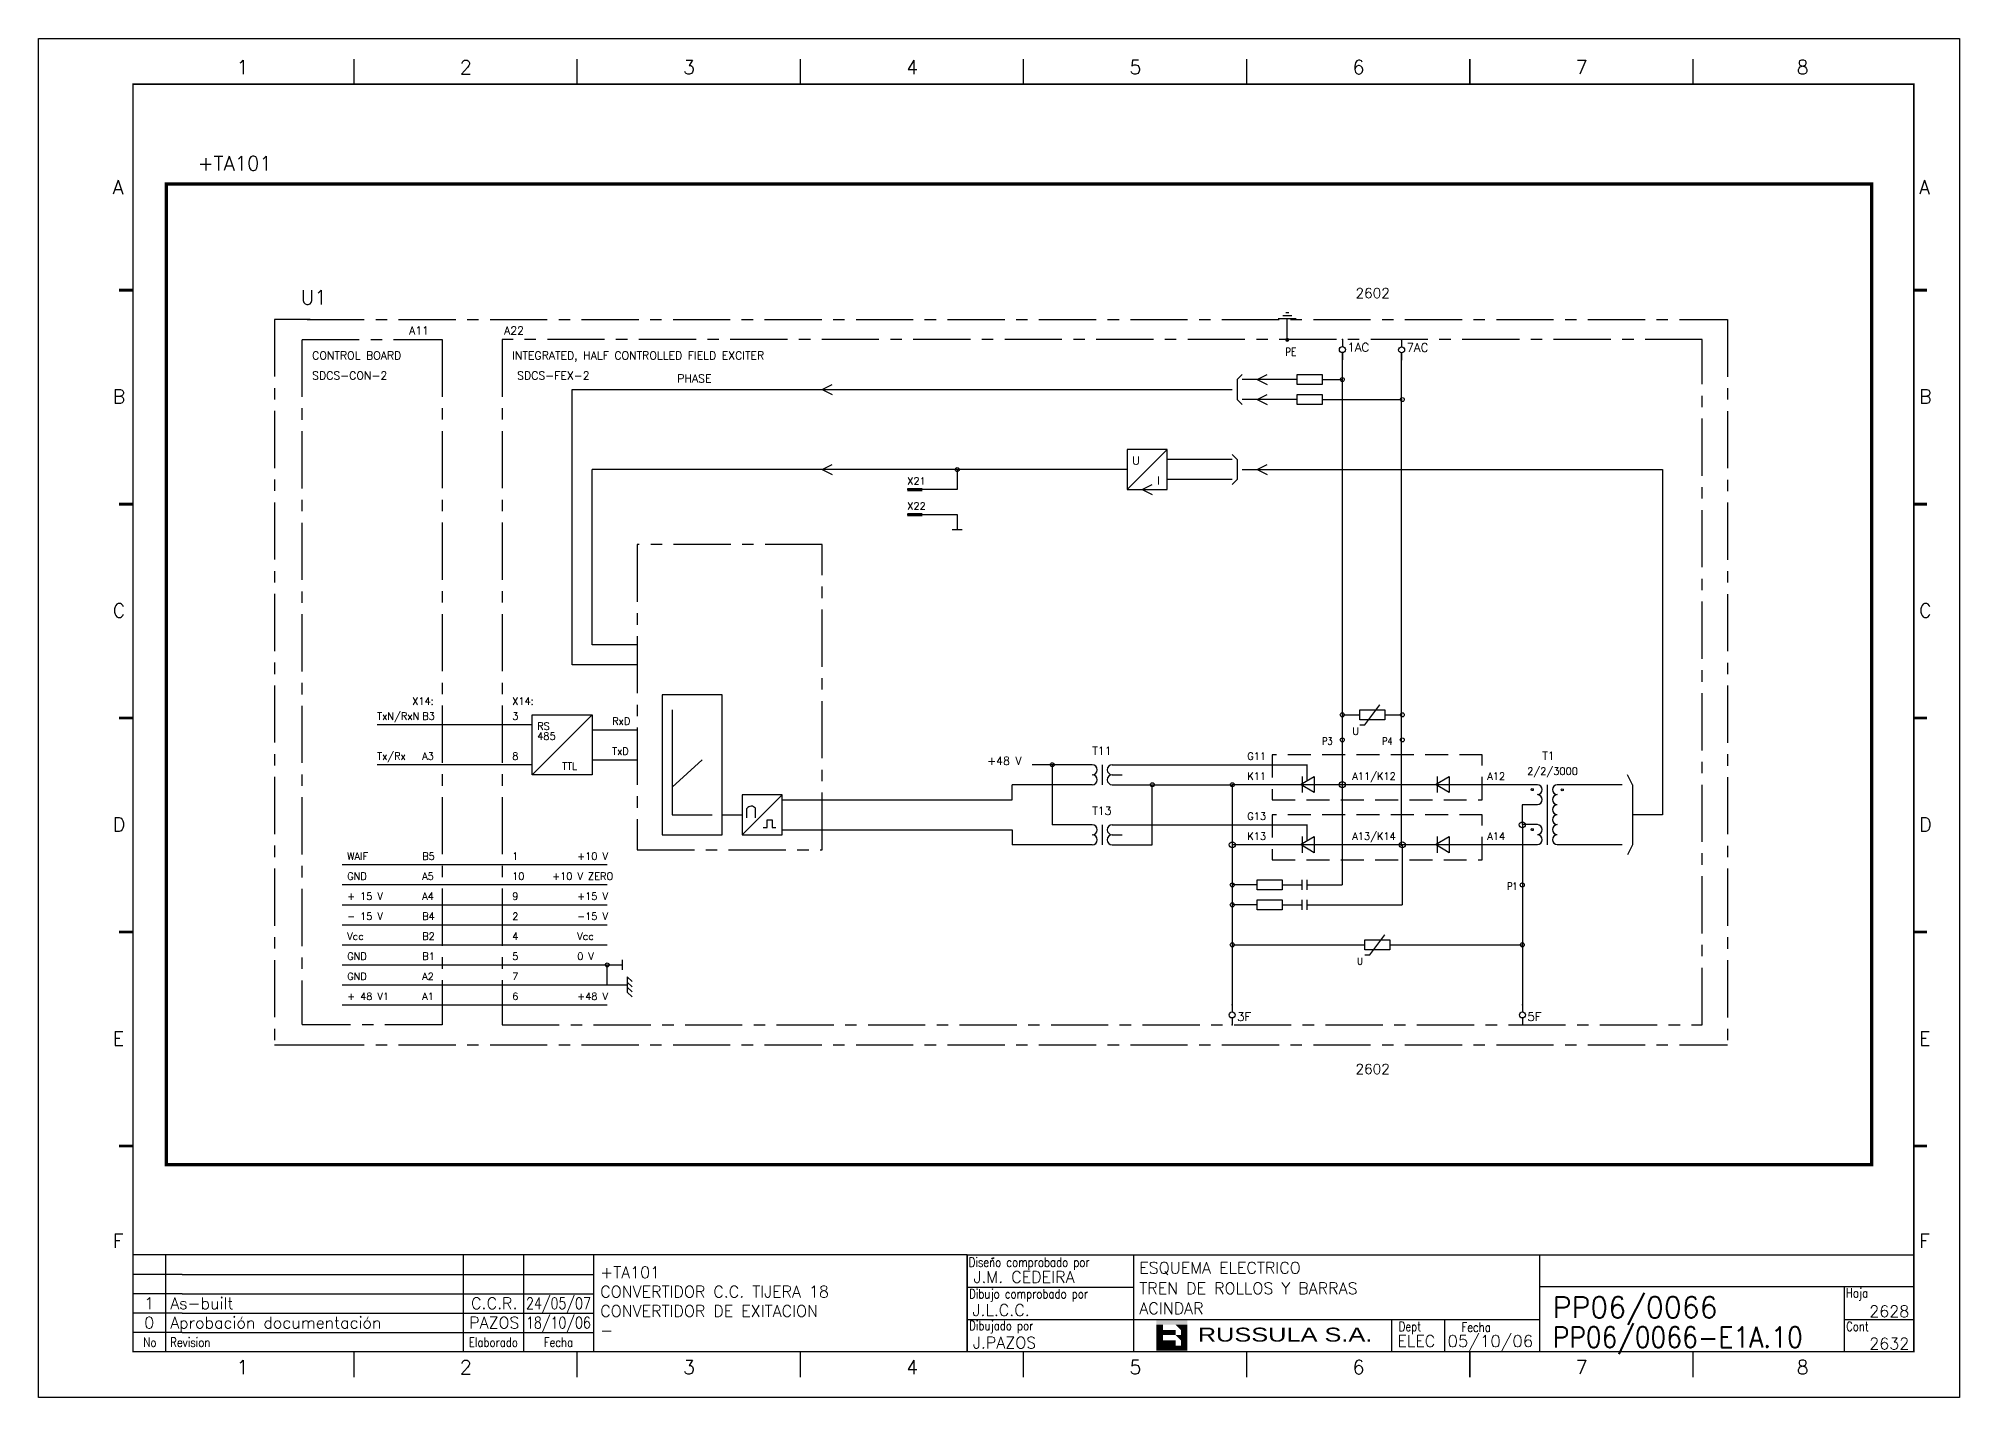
# Model space of a CAD drawing. Extents: x -25 to 1044, y -25744 to 292.
# Drawn here: x 108.8 to 528.8, y -4744.5 to -4447.5 of the extents above; entities that cross this region are included whole.
import ezdxf
from ezdxf.enums import TextEntityAlignment as Align

# ---------------------------------------------------------------- set-up
doc = ezdxf.new("R2010")
doc.units = 0
doc.header["$LTSCALE"] = 10
doc.header["$MEASUREMENT"] = 0
for name, pattern in [('CENTER', [2, 1.25, -0.25, 0.25, -0.25]), ('DASHDOT', [1, 0.5, -0.25, 0, -0.25]), ('DASHED', [0.75, 0.5, -0.25])]:
    doc.linetypes.add(name, pattern=pattern)
doc.layers.get('0').update_dxf_attribs({"linetype": 'CONTINUOUS'})
for name, color, linetype in [('1', 7, 'CONTINUOUS'), ('10', 5, 'CONTINUOUS'), ('2', 7, 'CONTINUOUS'), ('25', 3, 'CONTINUOUS'), ('25K', 4, 'DASHED'), ('25PK', 4, 'CENTER'), ('35', 2, 'CONTINUOUS'), ('50', 1, 'CONTINUOUS'), ('8', 1, 'CONTINUOUS'), ('9', 6, 'CONTINUOUS'), ('DIBUJO', 7, 'CONTINUOUS'), ('NODE', 7, 'CONTINUOUS')]:
    doc.layers.add(name, color=color, linetype=linetype)
doc.styles.add('ABBSTYLE', font='ROMANS.SHX', dxfattribs={"width": 0.8})
doc.styles.add('HELVETICA', font='HELV.SHX')
doc.styles.add('LABEL', font='SIMPLEX', dxfattribs={"width": 0.8, "height": 4})
doc.styles.add('ROMANS', font='romans')
doc.styles.get("Standard").update_dxf_attribs({"font": 'simplex'})
doc.styles.add('TASA', font='ROMANS.SHX')

# ---------------------------------------------------------------- blocks, each defined once
blk = doc.blocks.new('NOD', base_point=(237.5, 170))
at = {"layer": 'NODE'}
blk.add_point((237.5, 170), dxfattribs=at)
blk = doc.blocks.new('$$PLD12C')
for p, q in [((0, 2.5), (0, 0.75)), ((0, -0.75), (0, -2.5))]:
    blk.add_line(p, q)
at = {"layer": '2'}
blk.add_circle((0, 0), 0.75, dxfattribs=at)
for p in [(0, 2.5), (0, -2.5)]:
    blk.add_blockref('NOD', p, dxfattribs=at)
at = {"layer": '8'}
blk.add_attdef('*A', (1.25, -1.5), '', height=2.15, dxfattribs=at)
at = {"layer": '9'}
blk.add_attdef('ID', text='', height=2.15, dxfattribs=at).set_placement((-1.25, -1.5), align=Align.RIGHT)
blk = doc.blocks.new('ACAD0669')
at = {"layer": '35', "linetype": 'Continuous'}
for p, q in [((366.12, 288.49), (363.87, 288.49)), ((365.37, 289.24), (364.62, 289.24)), ((367.25, 287.74), (362.75, 287.74)), ((365, 282.5), (365, 287.74))]:
    blk.add_line(p, q, dxfattribs=at)
at = {"layer": '35'}
blk.add_lwpolyline([(365.25, 282.5, 0.5, 0.5, 1), (364.75, 282.5, 0.5, 0.5, 1)], format="xyseb", close=True, dxfattribs=at)
at = {"layer": '25', "style": 'ABBSTYLE', "width": 0.8}
blk.add_text('PE', height=2, dxfattribs=at).set_placement((364.5, 278.5))
blk = doc.blocks.new('$$PLU21C')
for p, q in [((0, 2.5), (0, 0.75)), ((0, -0.75), (0, -2.5))]:
    blk.add_line(p, q)
at = {"layer": '2'}
blk.add_circle((0, 0), 0.75, dxfattribs=at)
for p in [(0, 2.5), (0, -2.5)]:
    blk.add_blockref('NOD', p, dxfattribs=at)
at = {"layer": '8'}
blk.add_attdef('*A', (1.25, -0.5), '', height=2.15, dxfattribs=at)
at = {"layer": '9'}
blk.add_attdef('ID', text='', height=2.15, dxfattribs=at).set_placement((-1.25, -0.5), align=Align.RIGHT)
blk = doc.blocks.new('newcajec')
at = {"layer": '1'}
for p, q in [((179.4, 20.85), (0.13, 20.85)), ((7, 20.85), (7, 0)), ((71, 20.85), (71, 0)), ((84, 20.85), (84, 0.09)), ((99, 20.85), (99, 0)), ((215.2, 20.8), (215.2, 0)), ((10.6, 16.64), (0, 16.64)), ((10.6, 16.64), (99, 16.64)), ((184.64, 20.18), (184.81, 20.01)), ((184.81, 20.01), (185.18, 20.25)), ((10.6, 12.48), (0, 12.48)), ((10.6, 12.48), (99, 12.48)), ((179.4, 13.87), (215.2, 13.87)), ((368, 14.06), (368, 0)), ((10.6, 8.32), (0, 8.32)), ((10.6, 8.32), (99, 8.32)), ((10.6, 4.16), (0, 4.16)), ((10.6, 4.16), (99, 4.16)), ((179.4, 6.93), (267.63, 6.93)), ((267.63, 6.93), (302.5, 6.93)), ((270.63, 6.91), (270.63, 0)), ((282.07, 6.93), (282.07, 0)), ((368, 6.93), (383, 6.93))]:
    blk.add_line(p, q, dxfattribs=at)
for points in [[(47.5, 272.5, 0.3, 0.3, 0), (47.5, 277.91, 0.3, 0.3, 0)], [(95.5, 272.5, 0.3, 0.3, 0), (95.5, 277.91, 0.3, 0.3, 0)], [(143.5, 272.5, 0.3, 0.3, 0), (143.5, 277.91, 0.3, 0.3, 0)], [(191.5, 272.5, 0.3, 0.3, 0), (191.5, 277.91, 0.3, 0.3, 0)], [(239.5, 272.5, 0.3, 0.3, 0), (239.5, 277.91, 0.3, 0.3, 0)], [(287.5, 272.5, 0.3, 0.3, 0), (287.5, 277.91, 0.3, 0.3, 0)], [(335.5, 272.5, 0.3, 0.3, 0), (335.5, 277.91, 0.3, 0.3, 0)], [(-2.99, 228.23, 0.6, 0.6, 0), (-0.18, 228.23, 0.6, 0.6, 0)], [(383.01, 228.23, 0.6, 0.6, 0), (385.82, 228.23, 0.6, 0.6, 0)], [(-2.99, 182.23, 0.6, 0.6, 0), (-0.18, 182.23, 0.6, 0.6, 0)], [(383.01, 182.23, 0.6, 0.6, 0), (385.82, 182.23, 0.6, 0.6, 0)], [(-2.99, 136.23, 0.6, 0.6, 0), (-0.18, 136.23, 0.6, 0.6, 0)], [(383.01, 136.23, 0.6, 0.6, 0), (385.82, 136.23, 0.6, 0.6, 0)], [(-2.99, 90.23, 0.6, 0.6, 0), (-0.18, 90.23, 0.6, 0.6, 0)], [(383.01, 90.23, 0.6, 0.6, 0), (385.82, 90.23, 0.6, 0.6, 0)], [(-2.99, 44.23, 0.6, 0.6, 0), (-0.18, 44.23, 0.6, 0.6, 0)], [(383.01, 44.23, 0.6, 0.6, 0), (385.82, 44.23, 0.6, 0.6, 0)], [(383, 20.8, 0.3, 0.3, 0), (179.4, 20.8, 0.3, 0.3, 0), (179.4, 0, 0.3, 0.3, 0)], [(302.5, 20.8, 0.3, 0.3, 0), (302.5, 0, 0.3, 0.3, 0)], [(302.5, 14, 0.3, 0.3, 0), (383, 14, 0.3, 0.3, 0)], [(47.5, -5.5, 0.3, 0.3, 0), (47.5, -0.09, 0.3, 0.3, 0)], [(95.5, -5.5, 0.3, 0.3, 0), (95.5, -0.09, 0.3, 0.3, 0)], [(143.5, -5.5, 0.3, 0.3, 0), (143.5, -0.09, 0.3, 0.3, 0)], [(191.5, -5.5, 0.3, 0.3, 0), (191.5, -0.09, 0.3, 0.3, 0)], [(239.5, -5.5, 0.3, 0.3, 0), (239.5, -0.09, 0.3, 0.3, 0)], [(287.5, -5.5, 0.3, 0.3, 0), (287.5, -0.09, 0.3, 0.3, 0)], [(335.5, -5.5, 0.3, 0.3, 0), (335.5, -0.09, 0.3, 0.3, 0)]]:
    blk.add_lwpolyline(points, format="xyseb", dxfattribs=at)
at = {"layer": '1', "const_width": 0.3}
blk.add_lwpolyline([(0, 0), (0, 272.5), (383, 272.5), (383, 0)], close=True, dxfattribs=at)
at = {"layer": '2', "color": 14}
for p, q in [((221.42, 4.69), (221.42, 5.81)), ((221.42, 2.47), (221.42, 3.58))]:
    blk.add_line(p, q, dxfattribs=at)
for points in [[(220.05, 5.81), (220.05, 6.92), (226.74, 5.81), (226.74, 6.92)], [(221.42, 2.47), (220.05, 2.47), (221.42, 5.81), (220.05, 5.81)], [(221.42, 4.69), (224.25, 4.69), (221.42, 3.58), (224.25, 3.58)], [(224.25, 5.81), (225.37, 5.81), (225.37, 4.69)], [(225.37, 5.81), (226.74, 5.81), (225.37, 1.35), (226.74, 1.35)], [(224.25, 0.24), (224.25, 2.47), (220.05, 0.24), (220.05, 2.47)], [(224.25, 3.58), (225.37, 3.58), (225.37, 2.47)], [(226.74, 1.35), (226.74, 0.24), (224.25, 1.35), (224.25, 0.24)]]:
    blk.add_solid(points, dxfattribs=at)
at = {"layer": '1', "style": 'ROMANS'}
for s, p in [('1', (22.29, 274.68)), ('2', (70.29, 274.68)), ('3', (118.29, 274.68)), ('4', (166.29, 274.68)), ('5', (214.29, 274.68)), ('6', (262.29, 274.68)), ('7', (310.29, 274.68)), ('8', (357.79, 274.68)), ('A', (-4.37, 248.84)), ('A', (384.13, 248.84)), ('B', (-4.37, 203.84)), ('B', (384.13, 203.84)), ('C', (-4.37, 157.84)), ('C', (384.13, 157.84)), ('D', (-4.37, 111.84)), ('D', (384.13, 111.84)), ('E', (-4.37, 65.84)), ('E', (384.13, 65.84)), ('F', (-4.37, 22.34)), ('F', (384.13, 22.34)), ('1', (22.29, -4.82)), ('2', (70.29, -4.82)), ('3', (118.29, -4.82)), ('4', (166.29, -4.82)), ('5', (214.29, -4.82)), ('6', (262.29, -4.82)), ('7', (310.29, -4.82)), ('8', (357.79, -4.82))]:
    blk.add_text(s, height=3, dxfattribs=at).set_placement(p)
at = {"layer": '1', "style": 'LABEL', "width": 0.8}
for s, p in [('Diseno comprobado por', (179.73, 18.27)), ('Dibujo comprobado por', (179.81, 11.47)), ('Hoja', (368.38, 11.66)), ('Dibujado por', (179.83, 4.64)), ('Fecha', (285.71, 4.3)), ('Cont', (368.43, 4.46)), ('No', (2.23, 1.05)), ('Revision', (8, 1.05))]:
    blk.add_text(s, height=2, dxfattribs=at).set_placement(p)
for s, p in [('Dept', (274.61, 4.44)), ('Elaborado', (77.5, 1.05)), ('Fecha', (91.5, 1.05))]:
    blk.add_text(s, height=2, dxfattribs=at).set_placement(p, align=Align.CENTER)
at = {"layer": '10', "style": 'ROMANS'}
for tag, p in [('REV41', (3.5, 18.74)), ('REV43', (77.7, 18.74)), ('REV31', (3.5, 14.58)), ('REV33', (77.7, 14.58)), ('REV21', (3.5, 10.42)), ('REV23', (77.7, 10.42)), ('REV11', (3.5, 6.27)), ('REV13', (77.7, 6.27))]:
    blk.add_attdef(tag, text='', height=2.5, dxfattribs=at).set_placement(p, align=Align.MIDDLE)
for tag, p, height in [('REV42', (8, 17.49), 2.5), ('SHEETNAME1', (100.5, 15.83), 2.5), ('DESIGNCHECK', (180.74, 14.83), 2.5), ('DOCUMENTTYPE', (216.43, 16.8), 2.5), ('NOTA', (305.32, 15.8), 3), ('REV32', (8, 13.33), 2.5), ('SHEETNAME2', (100.5, 11.67), 2.5), ('OBJECT', (216.43, 12.4), 2.5), ('REV22', (8, 9.17), 2.5), ('SHEETNAME3', (100.5, 7.51), 2.5), ('DRAWINGCHECK', (180.53, 7.71), 2.5), ('CUSTOMER', (216.43, 8.08), 2.5), ('ORDER', (305.32, 7.3), 4.5), ('REV12', (8, 5.01), 2.5), ('SHEETNAME4', (100.5, 3.35), 2.5), ('DOCUMENT_ID', (305.32, 0.93), 4.4), ('USER', (180.63, 0.71), 2.5), ('DEPARTMENT', (271.93, 1.05), 2.5)]:
    blk.add_attdef(tag, p, '', height=height, dxfattribs=at)
for tag, width, p, p2 in [('REV44', 1.221199, (84.53, 17.49), (98.48, 17.49)), ('REV34', 1.221199, (84.53, 13.33), (98.48, 13.33)), ('REV24', 1.221199, (84.53, 9.17), (98.48, 9.17)), ('REV14', 1.221199, (84.53, 5.01), (98.48, 5.01)), ('CREATED2', 7.039915, (282.71, 1.05), (301.14, 1.05))]:
    blk.add_attdef(tag, text='', height=2.5, dxfattribs=dict(at, width=width)).set_placement(p, p2, align=Align.FIT)
for tag, p in [('SHEET', (382, 7.43)), ('NEXTSHEET', (382, 0.5))]:
    blk.add_attdef(tag, text='', height=2.5, dxfattribs=at).set_placement(p, align=Align.RIGHT)
at = {"layer": 'DIBUJO', "color": 14, "style": 'HELVETICA', "width": 1.3}
blk.add_text('RUSSULA S.A.', height=3, dxfattribs=at).set_placement((229, 2.19))

msp = doc.modelspace()

# ---------------------------------------------------------------- linework, layer by layer
at = {"layer": '2', "color": 4, "linetype": 'CENTER'}
for p, q in [((160.45, -4508.92), (160.45, -4667.43)), ((168.23, -4508.92), (160.45, -4508.92)), ((166.38, -4513.36), (166.38, -4662.98)), ((160.45, -4667.43), (172.68, -4667.43))]:
    msp.add_line(p, q, dxfattribs=at)
at = {"layer": '2', "color": 1}
for p, q in [((393.89, -4610.65), (393.89, -4516.34)), ((406.84, -4623.96), (406.84, -4516.34)), ((369.78, -4610.59), (369.78, -4660.02)), ((433.25, -4619.36), (433.25, -4659.94))]:
    msp.add_line(p, q, dxfattribs=at)
at = {"layer": '2', "color": 3, "linetype": 'DASHDOT'}
msp.add_lwpolyline([(136.8, -4479.35, 0.735, 0.735, 0), (509.56, -4479.35, 0.735, 0.735, 0), (509.56, -4693.64, 0.735, 0.735, 0), (136.8, -4693.64, 0.735, 0.735, 0), (136.8, -4479.35, 0.735, 0.735, 0)], format="xyseb", dxfattribs=at)
at = {"layer": '25'}
for p, q in [((370.9, -4522.07), (371.99, -4520.97)), ((370.9, -4522.07), (370.9, -4526.44)), ((370.9, -4526.44), (371.99, -4527.53)), ((370.9, -4539.56), (369.81, -4538.46)), ((370.9, -4539.56), (370.9, -4543.93)), ((370.9, -4543.93), (369.81, -4545.02)), ((457.27, -4610.62), (456.18, -4608.43)), ((457.27, -4610.62), (457.27, -4623.74)), ((457.27, -4623.74), (456.18, -4625.93))]:
    msp.add_line(p, q, dxfattribs=at)
at = {"layer": '25K'}
for p, q in [((424.47, -4604.06), (378.55, -4604.06)), ((378.55, -4604.06), (378.55, -4613.9)), ((424.47, -4613.9), (424.47, -4604.06)), ((378.55, -4613.9), (424.47, -4613.9)), ((424.47, -4617.18), (378.55, -4617.18)), ((378.55, -4617.18), (378.55, -4627.02)), ((424.47, -4627.02), (424.47, -4617.18)), ((378.55, -4627.02), (424.47, -4627.02))]:
    msp.add_line(p, q, dxfattribs=at)
at = {"layer": '25PK'}
for p, q in [((167.55, -4508.95), (478.04, -4508.95)), ((478.04, -4508.95), (478.04, -4667.47)), ((478.04, -4508.95), (478.04, -4667.47)), ((166.46, -4513.32), (197.07, -4513.32)), ((197.07, -4513.32), (197.07, -4663.1)), ((472.57, -4513.32), (210.19, -4513.32)), ((210.19, -4513.32), (210.19, -4663.1)), ((472.57, -4663.1), (472.57, -4513.32)), ((197.07, -4663.1), (166.46, -4663.1)), ((210.19, -4663.1), (472.57, -4663.1)), ((167.55, -4667.47), (478.04, -4667.47)), ((167.55, -4667.47), (478.04, -4667.47))]:
    msp.add_line(p, q, dxfattribs=at)
msp.add_lwpolyline([(239.71, -4558.14), (239.71, -4624.83), (280.16, -4624.83), (280.16, -4558.14)], close=True, dxfattribs=at)
at = {"layer": '35'}
for p, q in [((280.16, -4524.25), (282.35, -4523.16)), ((384.02, -4522.07), (371.99, -4522.07)), ((375.27, -4522.07), (377.46, -4520.97)), ((375.27, -4522.07), (377.46, -4523.16)), ((384.02, -4523.16), (384.02, -4520.97)), ((384.02, -4520.97), (389.49, -4520.97)), ((389.49, -4523.16), (384.02, -4523.16)), ((389.49, -4520.97), (389.49, -4523.16)), ((389.49, -4522.07), (393.86, -4522.07)), ((225.5, -4524.25), (369.81, -4524.25)), ((225.5, -4584.38), (225.5, -4524.25)), ((280.16, -4524.25), (282.35, -4525.35)), ((384.02, -4526.44), (371.99, -4526.44)), ((375.27, -4526.44), (377.46, -4525.35)), ((375.27, -4526.44), (377.46, -4527.53)), ((384.02, -4525.35), (389.49, -4525.35)), ((384.02, -4527.53), (384.02, -4525.35)), ((389.49, -4527.53), (384.02, -4527.53)), ((389.49, -4525.35), (389.49, -4527.53)), ((389.49, -4526.44), (406.98, -4526.44)), ((355.6, -4537.37), (346.85, -4537.37)), ((346.85, -4546.12), (355.6, -4537.37)), ((346.85, -4537.37), (346.85, -4546.12)), ((355.6, -4546.12), (355.6, -4537.37)), ((369.81, -4539.56), (355.6, -4539.56)), ((346.85, -4541.74), (229.87, -4541.74)), ((229.87, -4580.01), (229.87, -4541.74)), ((280.16, -4541.74), (282.35, -4540.65)), ((280.16, -4541.74), (282.35, -4542.84)), ((369.81, -4543.93), (355.6, -4543.93)), ((371.99, -4541.74), (463.83, -4541.74)), ((375.27, -4541.74), (377.46, -4540.65)), ((375.27, -4541.74), (377.46, -4542.84)), ((463.83, -4541.74), (463.83, -4617.18)), ((346.85, -4546.12), (355.6, -4546.12)), ((350.13, -4546.12), (352.32, -4545.02)), ((350.13, -4546.12), (352.32, -4547.21)), ((239.71, -4580.01), (229.87, -4580.01)), ((239.71, -4584.38), (225.5, -4584.38)), ((245.18, -4590.94), (245.18, -4621.55)), ((258.3, -4590.94), (245.18, -4590.94)), ((247.36, -4594.22), (247.36, -4617.18)), ((258.3, -4621.55), (258.3, -4590.94)), ((397.69, -4594.22), (403.15, -4594.22)), ((397.69, -4596.41), (397.69, -4594.22)), ((398.78, -4597.5), (402.06, -4593.13)), ((402.06, -4593.13), (402.06, -4593.13)), ((403.15, -4594.22), (403.15, -4596.41)), ((216.75, -4597.5), (182.86, -4597.5)), ((216.75, -4608.43), (216.75, -4595.31)), ((216.75, -4608.43), (229.87, -4595.31)), ((216.75, -4595.31), (229.87, -4595.31)), ((229.87, -4595.31), (229.87, -4608.43)), ((229.87, -4598.59), (239.71, -4598.59)), ((393.86, -4595.31), (397.69, -4595.31)), ((403.15, -4596.41), (397.69, -4596.41)), ((397.69, -4597.5), (398.78, -4597.5)), ((403.15, -4595.31), (406.98, -4595.31)), ((216.75, -4606.25), (182.86, -4606.25)), ((229.87, -4605.15), (239.71, -4605.15)), ((247.36, -4611.17), (253.92, -4605.15)), ((339.2, -4606.25), (326.08, -4606.25)), ((330.45, -4606.25), (330.45, -4619.37)), ((341.38, -4606.27), (341.38, -4610.65)), ((343.57, -4606.25), (378.55, -4606.25)), ((378.55, -4606.25), (386.22, -4606.25)), ((386.21, -4609.73), (386.21, -4606.25)), ((229.87, -4608.43), (216.75, -4608.43)), ((339.2, -4610.62), (321.7, -4610.62)), ((321.7, -4613.9), (321.7, -4610.62)), ((343.57, -4608.43), (345.76, -4608.43)), ((343.57, -4610.62), (369.81, -4610.62)), ((352.32, -4623.74), (352.32, -4610.62)), ((384.71, -4610.59), (387.74, -4608.84)), ((387.74, -4612.34), (384.71, -4610.59)), ((385.11, -4608.84), (385.11, -4612.34)), ((387.74, -4608.84), (387.74, -4612.34)), ((393.86, -4610.59), (393.86, -4632.49)), ((414.23, -4610.59), (417.25, -4608.84)), ((417.25, -4612.34), (414.23, -4610.59)), ((414.63, -4608.84), (414.63, -4612.34)), ((417.25, -4608.84), (417.25, -4612.34)), ((271.41, -4612.81), (262.67, -4612.81)), ((262.67, -4621.55), (271.41, -4612.81)), ((262.67, -4612.81), (262.67, -4621.55)), ((263.71, -4617.84), (263.71, -4615.79)), ((265.58, -4617.84), (265.58, -4615.77)), ((271.41, -4621.55), (271.41, -4612.81)), ((271.41, -4613.9), (321.7, -4613.9)), ((247.36, -4617.18), (256.11, -4617.18)), ((258.3, -4617.18), (262.67, -4617.18)), ((267.22, -4619.94), (268.13, -4619.94)), ((268.13, -4618.27), (269.23, -4618.27)), ((268.13, -4619.94), (268.13, -4618.27)), ((269.23, -4618.27), (269.23, -4619.94)), ((269.23, -4619.94), (270.05, -4619.94)), ((339.2, -4619.37), (330.45, -4619.37)), ((341.38, -4619.39), (341.38, -4623.77)), ((343.57, -4619.37), (378.55, -4619.37)), ((377.46, -4619.37), (386.22, -4619.37)), ((386.21, -4622.85), (386.21, -4619.37)), ((463.83, -4617.18), (457.27, -4617.18)), ((245.18, -4621.55), (258.3, -4621.55)), ((262.67, -4621.55), (271.41, -4621.55)), ((271.41, -4620.46), (321.7, -4620.46)), ((321.7, -4620.46), (321.7, -4623.74)), ((339.2, -4623.74), (321.7, -4623.74)), ((343.57, -4621.55), (345.76, -4621.55)), ((343.57, -4623.74), (352.32, -4623.74)), ((384.71, -4623.71), (387.74, -4621.96)), ((387.74, -4625.46), (384.71, -4623.71)), ((385.11, -4621.96), (385.11, -4625.46)), ((387.74, -4621.96), (387.74, -4625.46)), ((406.98, -4623.74), (406.98, -4636.86)), ((414.23, -4623.71), (417.25, -4621.96)), ((417.25, -4625.46), (414.23, -4623.71)), ((414.63, -4621.96), (414.63, -4625.46)), ((417.25, -4621.96), (417.25, -4625.46)), ((233.15, -4628.11), (175.21, -4628.11)), ((233.15, -4632.49), (175.21, -4632.49)), ((375.27, -4632.49), (369.81, -4632.49)), ((375.27, -4633.58), (375.27, -4631.39)), ((375.27, -4631.39), (380.74, -4631.39)), ((380.74, -4631.39), (380.74, -4633.58)), ((380.74, -4632.49), (385.11, -4632.49)), ((385.11, -4633.58), (385.11, -4631.39)), ((386.21, -4633.58), (386.21, -4631.39)), ((386.21, -4632.49), (393.86, -4632.49)), ((380.74, -4633.58), (375.27, -4633.58)), ((375.27, -4637.95), (375.27, -4635.76)), ((375.27, -4635.76), (380.74, -4635.76)), ((380.74, -4635.76), (380.74, -4637.95)), ((385.11, -4637.95), (385.11, -4635.76)), ((386.21, -4637.95), (386.21, -4635.76)), ((175.21, -4636.86), (233.15, -4636.86)), ((375.27, -4636.86), (369.81, -4636.86)), ((380.74, -4637.95), (375.27, -4637.95)), ((380.74, -4636.86), (385.11, -4636.86)), ((386.21, -4636.86), (406.98, -4636.86)), ((175.21, -4641.23), (233.15, -4641.23)), ((398.78, -4644.51), (404.25, -4644.51)), ((398.78, -4646.7), (398.78, -4644.51)), ((399.87, -4647.79), (403.15, -4643.42)), ((403.15, -4643.42), (403.15, -4643.42)), ((404.25, -4644.51), (404.25, -4646.7)), ((175.21, -4645.6), (233.15, -4645.6)), ((236.43, -4648.88), (236.43, -4651.07)), ((369.81, -4645.6), (398.78, -4645.6)), ((404.25, -4646.7), (398.78, -4646.7)), ((398.78, -4647.79), (399.87, -4647.79)), ((404.25, -4645.6), (433.22, -4645.6)), ((175.21, -4649.98), (233.15, -4649.98)), ((233.15, -4649.98), (236.43, -4649.98)), ((233.15, -4654.35), (233.15, -4649.98)), ((237.52, -4652.61), (237.52, -4655.92)), ((237.52, -4652.61), (238.58, -4653.64)), ((175.21, -4654.35), (233.15, -4654.35)), ((237.52, -4653.76), (238.58, -4654.78)), ((237.52, -4654.84), (238.58, -4655.87)), ((237.52, -4655.92), (238.58, -4656.94)), ((175.21, -4658.72), (233.15, -4658.72))]:
    msp.add_line(p, q, dxfattribs=at)
at = {"layer": '35', "linetype": 'Continuous'}
msp.add_line((233.15, -4654.35), (237.52, -4654.35), dxfattribs=at)
at = {"layer": '35'}
for points in [[(309.68, -4541.74), (309.68, -4546.12), (298.75, -4546.12)], [(298.75, -4551.58), (309.68, -4551.58), (309.68, -4554.86)], [(308.59, -4554.86), (310.77, -4554.86)]]:
    msp.add_lwpolyline(points, dxfattribs=at)
for points in [[(298.75, -4546.12, 0.7, 0.7, 0), (302.03, -4546.12, 0.7, 0.7, 0)], [(298.75, -4551.58, 0.7, 0.7, 0), (302.03, -4551.58, 0.7, 0.7, 0)]]:
    msp.add_lwpolyline(points, format="xyseb", dxfattribs=at)
for centre, radius in [((393.86, -4522.07), 0.437), ((406.98, -4526.44), 0.437), ((309.68, -4541.74), 0.437), ((393.86, -4595.34), 0.437), ((406.98, -4595.34), 0.437), ((393.86, -4600.81), 0.437), ((406.98, -4600.81), 0.437), ((330.45, -4606.25), 0.437), ((352.32, -4610.62), 0.437), ((369.81, -4610.62), 0.437), ((435.4, -4611.69), 0.219), ((441.96, -4611.71), 0.219), ((435.4, -4620.43), 0.219), ((369.81, -4632.49), 0.437), ((433.22, -4632.51), 0.437), ((369.81, -4636.86), 0.437), ((369.81, -4645.6), 0.437), ((433.22, -4645.6), 0.437), ((233.15, -4649.98), 0.437)]:
    msp.add_circle(centre, radius, dxfattribs=at)
for centre, radius, start, end in [((339.2, -4607.34), 1.09, 270, 90), ((343.57, -4607.34), 1.09, 90, 270), ((339.2, -4609.53), 1.09, 270, 90), ((343.57, -4609.53), 1.09, 90, 270), ((264.66, -4616.43), 1.13, 35.7975, 146.6923), ((339.2, -4620.46), 1.09, 270, 90), ((343.57, -4620.46), 1.09, 90, 270), ((339.2, -4622.65), 1.09, 270, 90), ((343.57, -4622.65), 1.09, 90, 270)]:
    msp.add_arc(centre, radius, start, end, dxfattribs=at)
at = {"layer": '50'}
for p, q in [((369.81, -4610.59), (436.5, -4610.59)), ((438.68, -4610.62), (438.68, -4623.74)), ((440.87, -4610.59), (455.08, -4610.59)), ((436.5, -4614.97), (433.22, -4614.97)), ((433.22, -4614.97), (433.22, -4619.34)), ((436.5, -4619.34), (433.22, -4619.34)), ((369.81, -4623.71), (436.5, -4623.71)), ((440.87, -4623.71), (455.08, -4623.71))]:
    msp.add_line(p, q, dxfattribs=at)
for centre in [(393.86, -4610.62), (433.22, -4619.37), (369.81, -4623.74), (406.98, -4623.74)]:
    msp.add_circle(centre, 0.656, dxfattribs=at)
for centre, start, end in [((436.5, -4611.69), 270, 90), ((440.87, -4611.69), 90, 270), ((436.5, -4613.87), 270, 90), ((440.87, -4613.87), 90, 270), ((440.87, -4616.06), 90, 270), ((436.5, -4620.43), 270, 90), ((440.87, -4618.25), 90, 270), ((440.87, -4620.43), 90, 270), ((436.5, -4622.62), 270, 90), ((440.87, -4622.62), 90, 270)]:
    msp.add_arc(centre, 1.09, start, end, dxfattribs=at)
at = {"layer": 'DIBUJO'}
msp.add_lwpolyline([(108.81, -4447.53), (528.81, -4447.53), (528.81, -4744.53), (108.81, -4744.53), (108.81, -4447.53)], dxfattribs=at)

# ---------------------------------------------------------------- block references
at = {"layer": '2', "color": 7}
ref = msp.add_blockref('newcajec', (129.49, -4734.53), dxfattribs=dict(at, xscale=1.016513761467889, yscale=1.016513761467889, zscale=1.016513761467889))
ref.add_attrib('REV24', '24/05/07', dxfattribs={"layer": '10', "height": 2.541, "style": 'ROMANS', "width": 0.728168}).set_placement((215.41, -4725.2), (229.59, -4725.2), align=Align.FIT)
ref.add_attrib('SHEETNAME3', 'CONVERTIDOR DE EXITACION', (231.64, -4726.9), dxfattribs={"layer": '10', "height": 2.5413, "style": 'ROMANS'})
ref.add_attrib('SHEETNAME2', 'CONVERTIDOR C.C. TIJERA 18', (231.64, -4722.67), dxfattribs={"layer": '10', "height": 2.5413, "style": 'ROMANS'})
ref.add_attrib('SHEETNAME1', '+TA101', (231.64, -4718.44), dxfattribs={"layer": '10', "height": 2.541, "style": 'ROMANS'})
ref.add_attrib('USER', 'J.PAZOS', (313.1, -4733.81), dxfattribs={"layer": '10', "height": 2.541, "style": 'ROMANS'})
ref.add_attrib('DRAWINGCHECK', 'J.L.C.C.', (313, -4726.69), dxfattribs={"layer": '10', "height": 2.541, "style": 'ROMANS'})
ref.add_attrib('DESIGNCHECK', 'J.M. CEDEIRA', (313.21, -4719.45), dxfattribs={"layer": '10', "height": 2.5413, "style": 'ROMANS'})
ref.add_attrib('REV22', 'As-built', (137.62, -4725.2), dxfattribs={"layer": '10', "height": 2.541, "style": 'ROMANS'})
ref.add_attrib('REV12', 'Aprobación documentación', (137.62, -4729.43), dxfattribs={"layer": '10', "height": 2.5413, "style": 'ROMANS'})
ref.add_attrib('REV21', '1', dxfattribs={"layer": '10', "height": 2.54, "style": 'ROMANS'}).set_placement((133.04, -4723.93), align=Align.MIDDLE)
ref.add_attrib('REV11', '0', dxfattribs={"layer": '10', "height": 2.54, "style": 'ROMANS'}).set_placement((133.04, -4728.16), align=Align.MIDDLE)
ref.add_attrib('SHEETNAME4', '-', (231.64, -4731.13), dxfattribs={"layer": '10', "height": 2.54, "style": 'ROMANS'})
ref.add_attrib('REV14', '18/10/06', dxfattribs={"layer": '10', "height": 2.541, "style": 'ROMANS', "width": 0.728168}).set_placement((215.41, -4729.43), (229.59, -4729.43), align=Align.FIT)
ref.add_attrib('REV23', 'C.C.R.', dxfattribs={"layer": '10', "height": 2.541, "style": 'ROMANS'}).set_placement((208.47, -4723.93), align=Align.MIDDLE)
ref.add_attrib('REV13', 'PAZOS', dxfattribs={"layer": '10', "height": 2.541, "style": 'ROMANS'}).set_placement((208.47, -4728.16), align=Align.MIDDLE)
ref.add_attrib('DOCUMENT_ID', 'PP06/0066-E1A.10', (439.85, -4733.58), dxfattribs={"layer": '10', "height": 4.4727, "style": 'ROMANS', "width": 0.9})
ref.add_attrib('ORDER', 'PP06/0066', (439.85, -4727.11), dxfattribs={"layer": '10', "height": 4.574, "style": 'ROMANS'})
ref.add_attrib('CUSTOMER', 'ACINDAR', (349.49, -4726.31), dxfattribs={"layer": '10', "height": 2.541, "style": 'ROMANS'})
ref.add_attrib('OBJECT', 'TREN DE ROLLOS Y BARRAS', (349.49, -4721.92), dxfattribs={"layer": '10', "height": 2.5413, "style": 'ROMANS'})
ref.add_attrib('DOCUMENTTYPE', 'ESQUEMA ELECTRICO', (349.49, -4717.45), dxfattribs={"layer": '10', "height": 2.5413, "style": 'ROMANS'})
ref.add_attrib('CREATED2', '05/10/06', dxfattribs={"layer": '10', "height": 2.541, "style": 'ROMANS', "width": 0.961976}).set_placement((416.86, -4733.47), (435.6, -4733.47), align=Align.FIT)
ref.add_attrib('DEPARTMENT', 'ELEC', (405.91, -4733.47), dxfattribs={"layer": '10', "height": 2.541, "style": 'ROMANS'})
ref.add_attrib('NEXTSHEET', '2632', dxfattribs={"layer": '10', "height": 2.541, "style": 'ROMANS'}).set_placement((517.79, -4734.02), align=Align.RIGHT)
ref.add_attrib('SHEET', '2628', dxfattribs={"layer": '10', "height": 2.541, "style": 'ROMANS'}).set_placement((517.79, -4726.97), align=Align.RIGHT)
at = {"layer": '2', "color": 7, "xscale": 0.8746073050339729, "yscale": 0.8746073050339729, "zscale": 0.8746073050339729}
msp.add_blockref('ACAD0669', (62.6, -4760.47), dxfattribs=at)
for name, p, values in [('$$PLU21C', (393.89, -4515.52), {'*A': '1AC'}), ('$$PLU21C', (406.82, -4515.58), {'*A': '7AC'}), ('$$PLD12C', (369.78, -4660.92), {'*A': '3F'}), ('$$PLD12C', (433.25, -4660.92), {'*A': '5F'})]:
    msp.add_blockref(name, p, dxfattribs=at).add_auto_attribs(values)

# ---------------------------------------------------------------- texts
at = {"layer": '2', "color": 6}
for s, p in [('+TA101', (143.62, -4476.39)), ('U1', (166.17, -4505.7))]:
    msp.add_text(s, height=3.149, dxfattribs=at).set_placement(p)
at = {"layer": '2', "color": 7, "style": 'ROMANS'}
for p in [(396.76, -4504.28), (396.76, -4673.83)]:
    msp.add_text('2602', height=2.187, dxfattribs=at).set_placement(p)
at = {"layer": '25', "style": 'TASA'}
for s, height, p in [('A11', 1.749, (189.85, -4512.23)), ('A22', 1.749, (210.62, -4512.23)), ('CONTROL BOARD', 1.7492, (168.65, -4517.69)), ('INTEGRATED, HALF CONTROLLED FIELD EXCITER', 1.7492, (212.38, -4517.69)), ('SDCS-CON-2', 1.749, (168.65, -4522.07)), ('SDCS-FEX-2', 1.749, (213.47, -4522.07)), ('PHASE', 1.749, (248.46, -4522.72)), ('U', 1.75, (347.94, -4540.65)), ('X21', 1.574, (298.75, -4545.02)), ('I', 1.75, (353.41, -4545.02)), ('X22', 1.574, (298.75, -4550.49)), ('TxN/RxN', 1.574, (182.86, -4596.41)), ('X14:', 1.574, (190.51, -4593.13)), ('X14:', 1.574, (212.38, -4593.13)), ('B3', 1.574, (192.7, -4596.41)), ('3', 1.57, (212.38, -4596.41)), ('RS', 1.574, (217.84, -4598.59)), ('RxD', 1.574, (234.24, -4597.5)), ('U', 1.57, (396.05, -4599.69)), ('485', 1.574, (217.84, -4600.78)), ('TxD', 1.574, (234.24, -4604.06)), ('T11', 1.749, (339.2, -4604.06)), ('Tx/Rx', 1.574, (182.86, -4605.15)), ('A3', 1.574, (192.7, -4605.15)), ('8', 1.57, (212.38, -4605.15)), ('TTL', 1.574, (223.31, -4607.34)), ('+48 V', 1.749, (316.24, -4606.25)), ('G11', 1.574, (373.09, -4605.15)), ('2/2/3000', 1.574, (434.31, -4608.43)), ('T1', 1.749, (437.59, -4605.15)), ('K11', 1.574, (373.09, -4609.53)), ('A11/K12', 1.574, (396.05, -4609.53)), ('A12', 1.574, (425.56, -4609.53)), ('T13', 1.749, (339.2, -4617.18)), ('G13', 1.574, (373.09, -4618.27)), ('K13', 1.574, (373.09, -4622.65)), ('A13/K14', 1.574, (396.05, -4622.65)), ('A14', 1.574, (425.56, -4622.65)), ('WAIF', 1.574, (176.3, -4627.02)), ('B5', 1.574, (192.7, -4627.02)), ('1', 1.57, (212.38, -4627.02)), ('+10 V', 1.574, (226.59, -4627.02)), ('GND', 1.574, (176.3, -4631.39)), ('A5', 1.574, (192.7, -4631.39)), ('10', 1.574, (212.38, -4631.39)), ('+10 V ZERO', 1.574, (221.12, -4631.39)), ('+ 15 V', 1.574, (176.3, -4635.76)), ('A4', 1.574, (192.7, -4635.76)), ('9', 1.57, (212.38, -4635.76)), ('+15 V', 1.574, (226.59, -4635.76)), ('- 15 V', 1.574, (176.3, -4640.14)), ('B4', 1.574, (192.7, -4640.14)), ('2', 1.57, (212.38, -4640.14)), ('-15 V', 1.574, (226.59, -4640.14)), ('Vcc', 1.574, (176.3, -4644.51)), ('B2', 1.574, (192.7, -4644.51)), ('4', 1.57, (212.38, -4644.51)), ('Vcc', 1.574, (226.59, -4644.51)), ('GND', 1.574, (176.3, -4648.88)), ('B1', 1.574, (192.7, -4648.88)), ('5', 1.57, (212.38, -4648.88)), ('0 V', 1.574, (226.59, -4648.88)), ('GND', 1.574, (176.3, -4653.26)), ('A2', 1.574, (192.7, -4653.26)), ('7', 1.57, (212.38, -4653.26)), ('+ 48 V1', 1.574, (176.3, -4657.63)), ('A1', 1.574, (192.7, -4657.63)), ('6', 1.57, (212.38, -4657.63)), ('+48 V', 1.574, (226.59, -4657.63))]:
    msp.add_text(s, height=height, dxfattribs=at).set_placement(p)
at = {"layer": '25', "style": 'ABBSTYLE', "width": 0.8}
for s, height, p in [('P3', 1.574, (389.49, -4601.87)), ('P4', 1.574, (402.61, -4601.87)), ('P1', 1.574, (429.94, -4633.58)), ('U', 1.57, (397.14, -4649.98))]:
    msp.add_text(s, height=height, dxfattribs=at).set_placement(p)

doc.saveas('drawing.dxf')
